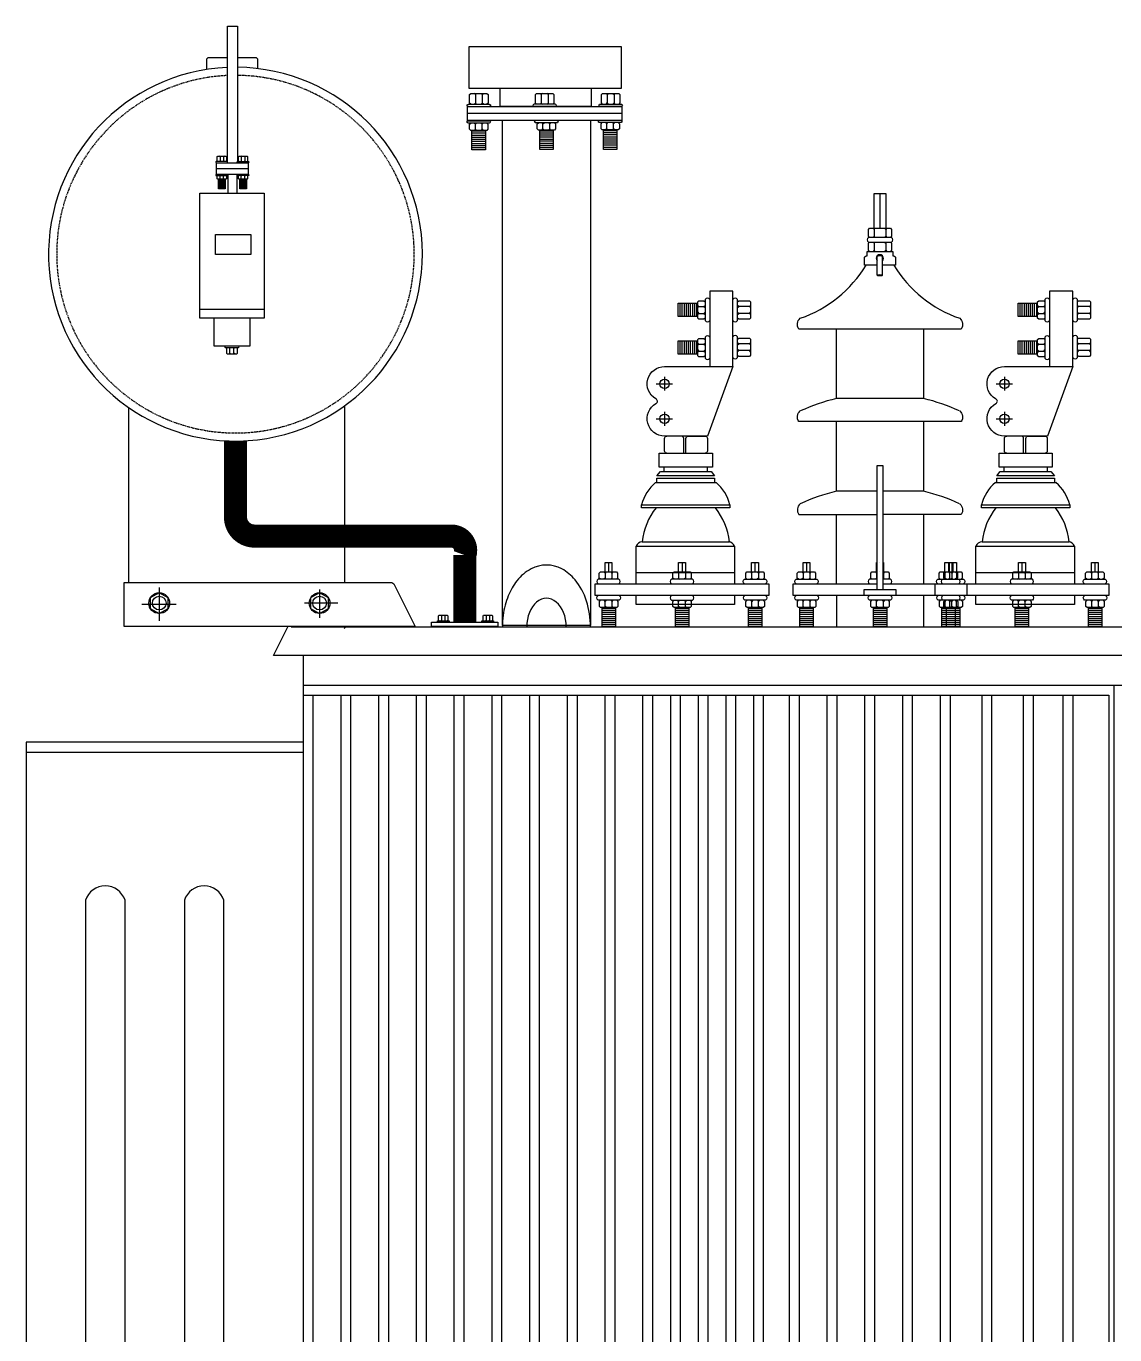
# Model space of a CAD drawing. Header units: millimetres. Extents: x 20927 to 53748, y 38421 to 54891.
# Drawn here: x 32872 to 33973, y 45741 to 47064 of the extents above; entities that cross this region are included whole.
import ezdxf

# ---------------------------------------------------------------- set-up
doc = ezdxf.new("R2010")
doc.units = ezdxf.units.MM
doc.linetypes.add('CENTERX2', pattern=[101.6, 63.5, -12.7, 12.7, -12.7])
doc.linetypes.add('DASHEDX2', pattern=[1.5, 1, -0.5])
doc.layers.add('Btrans.', color=2, linetype='Continuous')
doc.layers.add('HIGHT', color=8, linetype='Continuous')

msp = doc.modelspace()

# ---------------------------------------------------------------- linework, layer by layer
at = {"layer": 'Btrans.'}
for p, q in [((33152, 46428), (33152, 44467.6)), ((33152, 46398), (34822, 46398)), ((33972, 46398), (33972, 44568.6))]:
    msp.add_line(p, q, dxfattribs=at)
for points in [[(33140.1, 46456.9), (34837.6, 46456.9), (34852, 46428), (33122, 46428), (33136.5, 46456.9)], [(33152, 46340.3), (32872, 46340.3), (32872, 44635.9), (33152, 44635.9)], [(32872, 46330.3), (33152, 46330.3)]]:
    msp.add_lwpolyline(points, dxfattribs=at)
at = {"layer": 'HIGHT'}
for p, q in [((33326.4, 46995.3), (33326.4, 46986.7)), ((33333.3, 46995.3), (33333.3, 46986.7)), ((33393, 46995.3), (33393, 46986.7)), ((33399.9, 46995.3), (33399.9, 46986.7)), ((33459.6, 46995.4), (33459.6, 46986.8)), ((33466.6, 46995.4), (33466.6, 46986.8)), ((33336.5, 46958.2), (33322.9, 46958.2)), ((33336.5, 46956.1), (33322.9, 46956.1)), ((33326.3, 46965.3), (33325.1, 46966.5)), ((33325.1, 46959.1), (33326.3, 46960.2)), ((33333.2, 46960.2), (33333.2, 46965.3)), ((33404.9, 46958.4), (33391.4, 46958.4)), ((33404.9, 46956.3), (33391.4, 46956.3)), ((33394.7, 46960.5), (33394.7, 46965.6)), ((33401.6, 46960.5), (33401.6, 46965.6)), ((33469.4, 46958.6), (33455.9, 46958.6)), ((33469.4, 46956.5), (33455.9, 46956.5)), ((33459.2, 46960.7), (33459.2, 46965.8)), ((33466.1, 46960.7), (33466.1, 46965.8)), ((33336.5, 46954), (33322.9, 46954)), ((33336.5, 46951.9), (33322.9, 46951.9)), ((33336.5, 46949.8), (33322.9, 46949.8)), ((33336.5, 46947.7), (33322.9, 46947.7)), ((33336.5, 46945.6), (33322.9, 46945.6)), ((33336.5, 46943.5), (33322.9, 46943.5)), ((33336.5, 46941.4), (33322.9, 46941.4)), ((33404.9, 46954.2), (33391.4, 46954.2)), ((33404.9, 46952.1), (33391.4, 46952.1)), ((33404.9, 46950), (33391.4, 46950)), ((33404.9, 46948), (33391.4, 46948)), ((33404.9, 46945.9), (33391.4, 46945.9)), ((33404.9, 46943.8), (33391.4, 46943.8)), ((33404.9, 46941.7), (33391.4, 46941.7)), ((33469.4, 46954.4), (33455.9, 46954.4)), ((33469.4, 46952.3), (33455.9, 46952.3)), ((33469.4, 46950.2), (33455.9, 46950.2)), ((33469.4, 46948.2), (33455.9, 46948.2)), ((33469.4, 46946.1), (33455.9, 46946.1)), ((33469.4, 46944), (33455.9, 46944)), ((33469.4, 46941.9), (33455.9, 46941.9)), ((33068.1, 46932.5), (33068.1, 46928.2)), ((33072.2, 46933.1), (33071.6, 46932.5)), ((33071.6, 46928.2), (33072.2, 46927.6)), ((33089, 46933), (33089.6, 46932.5)), ((33089.6, 46928.2), (33089, 46927.6)), ((33093.1, 46932.5), (33093.1, 46928.2)), ((33064.5, 46920.5), (33096.6, 46920.5)), ((33073.2, 46909.2), (33066.5, 46909.2)), ((33073.2, 46908.1), (33066.5, 46908.1)), ((33073.2, 46907.1), (33066.5, 46907.1)), ((33073.2, 46906), (33066.5, 46906)), ((33073.2, 46905), (33066.5, 46905)), ((33073.2, 46903.9), (33066.5, 46903.9)), ((33073.2, 46902.9), (33066.5, 46902.9)), ((33073.2, 46901.9), (33066.5, 46901.9)), ((33068.1, 46912.8), (33067.5, 46913.3)), ((33068.7, 46909.6), (33068.1, 46910.2)), ((33071.6, 46912.8), (33072.2, 46913.3)), ((33072.2, 46909.6), (33071.6, 46910.2)), ((33076, 46914.5), (33076, 46895.7)), ((33085.1, 46914.5), (33085.1, 46895.7)), ((33094.7, 46909.2), (33088, 46909.2)), ((33094.7, 46908.1), (33088, 46908.1)), ((33094.7, 46907.1), (33088, 46907.1)), ((33094.7, 46906), (33088, 46906)), ((33094.7, 46905), (33088, 46905)), ((33094.7, 46904), (33088, 46904)), ((33094.7, 46902.9), (33088, 46902.9)), ((33094.7, 46901.9), (33088, 46901.9)), ((33089.6, 46912.8), (33089, 46913.3)), ((33089, 46909.6), (33089.6, 46910.2)), ((33093.1, 46912.8), (33092.5, 46913.3)), ((33092.5, 46909.6), (33093.1, 46910.2)), ((33073.2, 46900.8), (33066.5, 46900.8)), ((33094.7, 46900.8), (33088, 46900.8)), ((33735.5, 46895.3), (33735.5, 46860.2)), ((33729.7, 46859), (33729.7, 46852)), ((33742.6, 46860.2), (33741.4, 46859)), ((33741.4, 46852), (33742.6, 46850.8)), ((33729.7, 46844.9), (33729.7, 46837.9)), ((33742.6, 46846.1), (33741.4, 46844.9)), ((33741.4, 46837.9), (33742.6, 46836.7)), ((33732.7, 46812.6), (33732.7, 46831.6)), ((33533.5, 46770.7), (33533.5, 46784.2)), ((33535.6, 46770.7), (33535.6, 46784.2)), ((33537.7, 46770.7), (33537.7, 46784.2)), ((33539.8, 46770.7), (33539.8, 46784.2)), ((33541.9, 46770.7), (33541.9, 46784.2)), ((33544, 46770.7), (33544, 46784.2)), ((33546.1, 46770.7), (33546.1, 46784.2)), ((33548.2, 46770.7), (33548.2, 46784.2)), ((33550.3, 46770.7), (33550.3, 46784.2)), ((33877.3, 46770.7), (33877.3, 46784.2)), ((33879.4, 46770.7), (33879.4, 46784.2)), ((33881.5, 46770.7), (33881.5, 46784.2)), ((33883.6, 46770.7), (33883.6, 46784.2)), ((33885.7, 46770.7), (33885.7, 46784.2)), ((33887.8, 46770.7), (33887.8, 46784.2)), ((33889.8, 46770.7), (33889.8, 46784.2)), ((33891.9, 46770.7), (33891.9, 46784.2)), ((33894, 46770.7), (33894, 46784.2)), ((33551.2, 46779.8), (33552.3, 46780.9)), ((33557.4, 46780.9), (33558.6, 46779.8)), ((33557.4, 46774), (33558.6, 46775.2)), ((33603.5, 46780.9), (33592.6, 46780.9)), ((33603.5, 46774), (33592.6, 46774)), ((33894.9, 46782.1), (33896.1, 46780.9)), ((33894.9, 46775.2), (33896.1, 46774)), ((33901.2, 46780.9), (33902.3, 46782.1)), ((33936.3, 46780.9), (33935.2, 46782.1)), ((33936.3, 46774), (33935.2, 46775.2)), ((33948.4, 46782.1), (33947.3, 46780.9)), ((33948.4, 46772.8), (33947.3, 46774)), ((33533.5, 46732.6), (33533.5, 46746.2)), ((33535.6, 46732.6), (33535.6, 46746.2)), ((33537.7, 46732.6), (33537.7, 46746.2)), ((33539.8, 46732.6), (33539.8, 46746.2)), ((33541.9, 46732.6), (33541.9, 46746.2)), ((33544, 46732.6), (33544, 46746.2)), ((33546.1, 46732.6), (33546.1, 46746.2)), ((33548.2, 46732.6), (33548.2, 46746.2)), ((33550.3, 46732.6), (33550.3, 46746.2)), ((33551.2, 46741.7), (33552.3, 46742.8)), ((33557.4, 46742.8), (33558.6, 46741.7)), ((33603.5, 46743.3), (33592.6, 46743.3)), ((33877.3, 46732.6), (33877.3, 46746.2)), ((33879.4, 46732.6), (33879.4, 46746.2)), ((33881.5, 46732.6), (33881.5, 46746.2)), ((33883.6, 46732.6), (33883.6, 46746.2)), ((33885.7, 46732.6), (33885.7, 46746.2)), ((33887.8, 46732.6), (33887.8, 46746.2)), ((33889.8, 46732.6), (33889.8, 46746.2)), ((33891.9, 46732.6), (33891.9, 46746.2)), ((33894, 46732.6), (33894, 46746.2)), ((33894.9, 46744), (33896.1, 46742.8)), ((33901.2, 46742.8), (33902.3, 46744)), ((33936.3, 46743.3), (33935.2, 46744.5)), ((33948.4, 46744.5), (33947.3, 46743.3)), ((33078.1, 46733.7), (33078.1, 46738.9)), ((33082.2, 46733.7), (33082.2, 46738.9)), ((33551.2, 46737.1), (33552.3, 46735.9)), ((33557.4, 46735.9), (33558.6, 46737.1)), ((33592.6, 46736.4), (33591.4, 46737.5)), ((33604.7, 46737.5), (33603.5, 46736.4)), ((33894.9, 46737.1), (33896.1, 46735.9)), ((33901.2, 46735.9), (33902.3, 46737.1)), ((33936.3, 46736.4), (33935.2, 46737.5)), ((33948.4, 46737.5), (33947.3, 46736.4)), ((32975.7, 46501.7), (32975.7, 46678.9)), ((33194, 46680.5), (33194, 46560.5)), ((33691.6, 46500.4), (33691.6, 46570.7)), ((33779.5, 46570.7), (33779.5, 46500.4)), ((33194, 46537.1), (33194, 46501.7)), ((33460.9, 46522), (33460.9, 46512.5)), ((33535.3, 46522), (33535.3, 46512.5)), ((33609.1, 46522), (33609.1, 46512.5)), ((33661.1, 46522), (33661.1, 46512.5)), ((33735.5, 46522), (33735.5, 46522)), ((33804.7, 46522), (33804.7, 46512.5)), ((33805.9, 46512.5), (33805.9, 46522)), ((33808.1, 46522), (33808.1, 46512.5)), ((33809.3, 46522), (33809.3, 46512.5)), ((33879.1, 46522), (33879.1, 46512.5)), ((33952.9, 46522), (33952.9, 46512.5)), ((33458.6, 46512.5), (33457.5, 46511.4)), ((33457.5, 46506.3), (33458.6, 46505.1)), ((33465.5, 46512.5), (33464.4, 46511.4)), ((33464.4, 46506.3), (33465.5, 46505.1)), ((33533, 46512.5), (33531.9, 46511.4)), ((33531.9, 46506.3), (33533, 46505.1)), ((33540, 46512.5), (33538.8, 46511.4)), ((33538.8, 46506.3), (33540, 46505.1)), ((33606.8, 46512.5), (33605.7, 46511.4)), ((33605.7, 46506.3), (33606.8, 46505.1)), ((33611.4, 46512.5), (33612.6, 46511.4)), ((33612.6, 46506.3), (33613.7, 46505.1)), ((33656.5, 46512.5), (33657.7, 46511.4)), ((33657.7, 46506.3), (33656.5, 46505.1)), ((33665.7, 46512.5), (33664.6, 46511.4)), ((33664.6, 46506.3), (33665.7, 46505.1)), ((33730.9, 46512.5), (33732.1, 46511.4)), ((33732.1, 46506.3), (33730.9, 46505.1)), ((33735.5, 46512.5), (33735.5, 46512.5)), ((33740.2, 46512.5), (33739, 46511.4)), ((33739, 46506.3), (33740.2, 46505.1)), ((33801.2, 46511.4), (33801.2, 46506.3)), ((33804.7, 46512.5), (33805.9, 46511.4)), ((33805.9, 46506.3), (33807, 46505.1)), ((33809.3, 46512.5), (33808.1, 46511.4)), ((33808.1, 46506.3), (33809.3, 46505.1)), ((33813.9, 46512.5), (33812.8, 46511.4)), ((33812.8, 46506.3), (33813.9, 46505.1)), ((33875.6, 46511.4), (33875.6, 46506.3)), ((33882.5, 46511.4), (33882.5, 46506.3)), ((33949.4, 46511.4), (33949.4, 46506.3)), ((33956.3, 46511.4), (33956.3, 46506.3)), ((33791.2, 46488.7), (33791.2, 46500.4)), ((33823.4, 46500.4), (33823.4, 46488.7)), ((33464.6, 46477.7), (33464.6, 46482.8)), ((33531.9, 46482.8), (33533, 46484)), ((33612.8, 46477.7), (33612.8, 46482.8)), ((33657.9, 46477.7), (33657.9, 46482.8)), ((33664.8, 46482.8), (33666, 46484)), ((33691.6, 46488.7), (33691.6, 46456.7)), ((33732.1, 46477.7), (33732.1, 46482.8)), ((33739, 46477.7), (33739, 46482.8)), ((33779.5, 46488.9), (33779.5, 46456.7)), ((33801.4, 46482.8), (33802.6, 46484)), ((33806.1, 46477.7), (33806.1, 46482.8)), ((33808.3, 46482.8), (33809.5, 46484)), ((33813, 46477.7), (33813, 46482.8)), ((33875.6, 46482.8), (33874.4, 46484)), ((33882.5, 46482.8), (33881.4, 46484)), ((33949.6, 46482.8), (33948.5, 46484)), ((33956.5, 46482.8), (33957.7, 46484)), ((33292.7, 46468.7), (33292.1, 46468.1)), ((33295, 46468.7), (33295.6, 46468.1)), ((33336.5, 46468.7), (33337.1, 46468.1)), ((33341.1, 46468.7), (33340.5, 46468.1)), ((33467.9, 46475.7), (33454.4, 46475.7)), ((33467.9, 46473.6), (33454.4, 46473.6)), ((33467.9, 46471.5), (33454.4, 46471.5)), ((33467.9, 46469.4), (33454.4, 46469.4)), ((33467.9, 46467.3), (33454.4, 46467.3)), ((33467.9, 46465.2), (33454.4, 46465.2)), ((33458.8, 46476.6), (33457.7, 46477.7)), ((33542.1, 46475.7), (33528.6, 46475.7)), ((33542.1, 46473.6), (33528.6, 46473.6)), ((33542.1, 46471.5), (33528.6, 46471.5)), ((33542.1, 46469.4), (33528.6, 46469.4)), ((33542.1, 46467.3), (33528.6, 46467.3)), ((33542.1, 46465.2), (33528.6, 46465.2)), ((33533, 46476.6), (33531.9, 46477.7)), ((33540, 46476.6), (33538.8, 46477.7)), ((33616.1, 46475.7), (33602.6, 46475.7)), ((33616.1, 46473.6), (33602.6, 46473.6)), ((33616.1, 46471.5), (33602.6, 46471.5)), ((33616.1, 46469.4), (33602.6, 46469.4)), ((33616.1, 46467.3), (33602.6, 46467.3)), ((33616.1, 46465.2), (33602.6, 46465.2)), ((33607, 46476.6), (33605.9, 46477.7)), ((33668.1, 46475.7), (33654.6, 46475.7)), ((33668.1, 46473.6), (33654.6, 46473.6)), ((33668.1, 46471.5), (33654.6, 46471.5)), ((33668.1, 46469.4), (33654.6, 46469.4)), ((33668.1, 46467.3), (33654.6, 46467.3)), ((33668.1, 46465.2), (33654.6, 46465.2)), ((33666, 46476.6), (33664.8, 46477.7)), ((33742.3, 46475.7), (33728.8, 46475.7)), ((33742.3, 46473.6), (33728.8, 46473.6)), ((33742.3, 46471.5), (33728.8, 46471.5)), ((33742.3, 46469.4), (33728.8, 46469.4)), ((33742.3, 46467.3), (33728.8, 46467.3)), ((33742.3, 46465.2), (33728.8, 46465.2)), ((33816.3, 46475.7), (33798.1, 46475.7)), ((33816.3, 46473.6), (33798.1, 46473.6)), ((33816.3, 46471.5), (33798.1, 46471.5)), ((33816.3, 46469.4), (33798.1, 46469.4)), ((33816.3, 46467.3), (33798.1, 46467.3)), ((33816.3, 46465.2), (33798.1, 46465.2)), ((33802.8, 46456.9), (33802.8, 46476.6)), ((33809.5, 46476.6), (33808.3, 46477.7)), ((33811.6, 46476.6), (33811.6, 46456.9)), ((33885.8, 46475.7), (33872.3, 46475.7)), ((33885.8, 46473.6), (33872.3, 46473.6)), ((33885.8, 46471.5), (33872.3, 46471.5)), ((33885.8, 46469.4), (33872.3, 46469.4)), ((33885.8, 46467.3), (33872.3, 46467.3)), ((33885.8, 46465.2), (33872.3, 46465.2)), ((33874.4, 46476.6), (33875.6, 46477.7)), ((33881.4, 46476.6), (33882.5, 46477.7)), ((33959.8, 46475.7), (33946.3, 46475.7)), ((33959.8, 46473.6), (33946.3, 46473.6)), ((33959.8, 46471.5), (33946.3, 46471.5)), ((33959.8, 46469.4), (33946.3, 46469.4)), ((33959.8, 46467.3), (33946.3, 46467.3)), ((33959.8, 46465.2), (33946.3, 46465.2)), ((33948.5, 46476.6), (33949.6, 46477.7)), ((33957.7, 46476.6), (33956.5, 46477.7)), ((33240.6, 46457.8), (33265.3, 46457.8)), ((33292.1, 46463.8), (33291.5, 46463.2)), ((33295.6, 46463.8), (33295, 46463.2)), ((33305.2, 46457.8), (33329.8, 46457.8)), ((33337.1, 46463.8), (33336.5, 46463.2)), ((33340.5, 46463.8), (33341.1, 46463.2)), ((33467.9, 46463.1), (33454.4, 46463.1)), ((33467.9, 46461), (33454.4, 46461)), ((33467.9, 46458.9), (33454.4, 46458.9)), ((33542.1, 46463.1), (33528.6, 46463.1)), ((33542.1, 46461), (33528.6, 46461)), ((33542.1, 46458.9), (33528.6, 46458.9)), ((33616.1, 46463.1), (33602.6, 46463.1)), ((33616.1, 46461), (33602.6, 46461)), ((33616.1, 46458.9), (33602.6, 46458.9)), ((33668.1, 46463.1), (33654.6, 46463.1)), ((33668.1, 46461), (33654.6, 46461)), ((33668.1, 46458.9), (33654.6, 46458.9)), ((33742.3, 46463.1), (33728.8, 46463.1)), ((33742.3, 46461), (33728.8, 46461)), ((33742.3, 46458.9), (33728.8, 46458.9)), ((33816.3, 46463.1), (33798.1, 46463.1)), ((33816.3, 46461), (33798.1, 46461)), ((33816.3, 46458.9), (33798.1, 46458.9)), ((33885.8, 46463.1), (33872.3, 46463.1)), ((33885.8, 46461), (33872.3, 46461)), ((33885.8, 46458.9), (33872.3, 46458.9)), ((33959.8, 46463.1), (33946.3, 46463.1)), ((33959.8, 46461), (33946.3, 46461)), ((33959.8, 46458.9), (33946.3, 46458.9)), ((33162, 46388), (33162, 44578.2)), ((33190.2, 46388), (33190.2, 44578.2)), ((33200.2, 46388), (33200.2, 44578.2)), ((33228.4, 46388), (33228.4, 44578.2)), ((33238.4, 46388), (33238.4, 44578.2)), ((33266.5, 46388), (33266.5, 44578.2)), ((33276.5, 46388), (33276.5, 44578.2)), ((33304.7, 46388), (33304.7, 44578.2)), ((33314.7, 46388), (33314.7, 44578.2)), ((33342.9, 46388), (33342.9, 44578.2)), ((33352.9, 46388), (33352.9, 44578.2)), ((33381, 46388), (33381, 44578.2)), ((33391, 46388), (33391, 44578.2)), ((33419.2, 46388), (33419.2, 44578.2)), ((33429.2, 46388), (33429.2, 44578.2)), ((33457.4, 46388), (33457.4, 44578.2)), ((33467.4, 46388), (33467.4, 44578.2)), ((33495.5, 46388), (33495.5, 44578.2)), ((33505.5, 46388), (33505.5, 44578.2)), ((33523.5, 46388), (33523.5, 44578.2)), ((33533.5, 46388), (33533.5, 44578.2)), ((33551.5, 46388), (33551.5, 44578.2)), ((33561.5, 46388), (33561.5, 44578.2)), ((33579.5, 46388), (33579.5, 44578.2)), ((33589.5, 46388), (33589.5, 44578.2)), ((33607.5, 46388), (33607.5, 44578.2)), ((33617.5, 46388), (33617.5, 44578.2)), ((33643.7, 46388), (33643.7, 44578.2)), ((33653.7, 46388), (33653.7, 44578.2)), ((33681.9, 46388), (33681.9, 44578.2)), ((33691.9, 46388), (33691.9, 44578.2)), ((33720, 46388), (33720, 44578.2)), ((33730, 46388), (33730, 44578.2)), ((33758.2, 46388), (33758.2, 44578.2)), ((33768.2, 46388), (33768.2, 44578.2)), ((33796.4, 46388), (33796.4, 44578.2)), ((33806.4, 46388), (33806.4, 44578.2)), ((33838.4, 46388), (33838.4, 44578.2)), ((33848.4, 46388), (33848.4, 44578.2)), ((33880.4, 46388), (33880.4, 44578.2)), ((33890.4, 46388), (33890.4, 44578.2)), ((33920.4, 46388), (33920.4, 44578.2)), ((33930.4, 46388), (33930.4, 44578.2))]:
    msp.add_line(p, q, dxfattribs=at)
at = {"layer": 'HIGHT', "linetype": 'CENTERX2'}
for p, q in [((33517.7, 46709.7), (33517.7, 46696)), ((33861.4, 46709.7), (33861.4, 46696)), ((33509.2, 46702.7), (33525.6, 46702.7)), ((33853, 46702.7), (33869.4, 46702.7)), ((33509.2, 46667.5), (33525.6, 46667.5)), ((33517.7, 46674.5), (33517.7, 46660.4)), ((33853, 46667.5), (33869.4, 46667.5)), ((33861.4, 46674.5), (33861.4, 46660.4)), ((33006.6, 46496.7), (33006.6, 46463.2)), ((33168.8, 46494.9), (33168.8, 46466.2)), ((32988.9, 46479.9), (33023.7, 46479.9)), ((33187.1, 46481), (33153.5, 46481))]:
    msp.add_line(p, q, dxfattribs=at)
at = {"layer": 'HIGHT', "linetype": 'ByBlock'}
for p, q in [((33508.4, 46602.9), (33569.7, 46602.9)), ((33852.2, 46602.9), (33913.5, 46602.9))]:
    msp.add_line(p, q, dxfattribs=at)
at = {"layer": 'HIGHT'}
for points in [[(33075.5, 46926.4), (33075.5, 47064.5), (33085.6, 47064.5), (33085.6, 46926.4)], [(33321.7, 46985.5), (33320.5, 46986.7), (33320.5, 46995.3), (33321.7, 46996.5), (33338, 46996.5), (33339.2, 46995.3), (33339.2, 46986.7), (33338, 46985.5)], [(33327.6, 46996.5), (33326.4, 46995.3), (33325.2, 46996.5)], [(33332.1, 46996.5), (33333.3, 46995.3), (33334.5, 46996.5)], [(33443.4, 47001.5), (33443.4, 46983.1), (33351.5, 46983.1), (33351.5, 47001.5)], [(33388.3, 46985.5), (33387.1, 46986.7), (33387.1, 46995.3), (33388.3, 46996.5), (33404.6, 46996.5), (33405.7, 46995.3), (33405.7, 46986.7), (33404.6, 46985.5)], [(33394.1, 46996.5), (33393, 46995.3), (33391.8, 46996.5)], [(33401.1, 46996.5), (33399.9, 46995.3), (33398.7, 46996.5)], [(33455, 46985.6), (33453.8, 46986.8), (33453.8, 46995.4), (33455, 46996.5), (33471.3, 46996.5), (33472.4, 46995.4), (33472.4, 46986.8), (33471.3, 46985.6)], [(33458.5, 46996.5), (33459.6, 46995.4), (33460.8, 46996.5)], [(33465.4, 46996.5), (33466.6, 46995.4), (33467.7, 46996.5)], [(33325.2, 46985.5), (33326.4, 46986.7), (33327.6, 46985.5)], [(33334.5, 46985.5), (33333.3, 46986.7), (33332.1, 46985.5)], [(33391.8, 46985.5), (33393, 46986.7), (33394.1, 46985.5)], [(33398.7, 46985.5), (33399.9, 46986.7), (33401.1, 46985.5)], [(33458.5, 46985.6), (33459.6, 46986.8), (33460.8, 46985.6)], [(33467.7, 46985.6), (33466.6, 46986.8), (33465.4, 46985.6)], [(33474.5, 46976.1), (33318.3, 46976.1)], [(33442.7, 46969.1), (33442.7, 46458.2), (33353.6, 46458.2), (33353.6, 46969.1)], [(33337.9, 46966.5), (33339, 46965.3), (33339, 46960.2), (33337.9, 46959.1), (33321.6, 46959.1), (33320.4, 46960.2), (33320.4, 46965.3), (33321.6, 46966.5)], [(33336.5, 46959.1), (33336.5, 46939.4), (33322.9, 46939.4), (33322.9, 46959.1)], [(33327.4, 46959.1), (33326.3, 46960.2), (33326.3, 46965.3), (33327.4, 46966.5)], [(33334.3, 46966.5), (33333.2, 46965.3), (33332, 46966.5)], [(33332, 46959.1), (33333.2, 46960.2), (33334.3, 46959.1)], [(33406.3, 46966.7), (33407.5, 46965.6), (33407.5, 46960.5), (33406.3, 46959.3), (33390, 46959.3), (33388.8, 46960.5), (33388.8, 46965.6), (33390, 46966.7)], [(33404.9, 46959.3), (33404.9, 46939.6), (33391.4, 46939.6), (33391.4, 46959.3)], [(33393.5, 46966.7), (33394.7, 46965.6), (33395.9, 46966.7)], [(33393.5, 46959.3), (33394.7, 46960.5), (33395.9, 46959.3)], [(33402.8, 46966.7), (33401.6, 46965.6), (33400.4, 46966.7)], [(33402.8, 46959.3), (33401.6, 46960.5), (33400.4, 46959.3)], [(33470.8, 46966.9), (33472, 46965.8), (33472, 46960.7), (33470.8, 46959.5), (33454.5, 46959.5), (33453.4, 46960.7), (33453.4, 46965.8), (33454.5, 46966.9)], [(33469.4, 46959.5), (33469.4, 46939.8), (33455.9, 46939.8), (33455.9, 46959.5)], [(33458, 46966.9), (33459.2, 46965.8), (33460.4, 46966.9)], [(33460.4, 46959.5), (33459.2, 46960.7), (33458, 46959.5)], [(33465, 46966.9), (33466.1, 46965.8), (33467.3, 46966.9)], [(33467.3, 46959.5), (33466.1, 46960.7), (33465, 46959.5)], [(33065.8, 46927.6), (33065.2, 46928.2), (33065.2, 46932.5), (33065.8, 46933.1), (33073.9, 46933.1), (33074.5, 46932.5), (33074.5, 46928.2), (33073.9, 46927.6)], [(33068.7, 46933.1), (33068.1, 46932.5), (33067.5, 46933.1)], [(33067.5, 46927.6), (33068.1, 46928.2), (33068.7, 46927.6)], [(33071, 46933.1), (33071.6, 46932.5), (33071.6, 46928.2), (33071, 46927.6)], [(33087.3, 46927.6), (33086.7, 46928.2), (33086.7, 46932.5), (33087.3, 46933), (33095.4, 46933), (33096, 46932.5), (33096, 46928.2), (33095.4, 46927.6)], [(33090.2, 46933), (33089.6, 46932.5), (33089.6, 46928.2), (33090.2, 46927.6)], [(33092.5, 46933), (33093.1, 46932.5), (33093.7, 46933)], [(33093.7, 46927.6), (33093.1, 46928.2), (33092.5, 46927.6)], [(33073.9, 46913.3), (33074.5, 46912.8), (33074.5, 46910.2), (33073.9, 46909.6), (33065.8, 46909.6), (33065.2, 46910.2), (33065.2, 46912.8), (33065.8, 46913.3)], [(33073.2, 46909.6), (33073.2, 46899.8), (33066.5, 46899.8), (33066.5, 46909.6)], [(33067.5, 46909.6), (33068.1, 46910.2), (33068.1, 46912.8), (33068.7, 46913.3)], [(33071, 46909.6), (33071.6, 46910.2), (33071.6, 46912.8), (33071, 46913.3)], [(33095.4, 46913.3), (33096, 46912.8), (33096, 46910.2), (33095.4, 46909.6), (33087.3, 46909.6), (33086.7, 46910.2), (33086.7, 46912.8), (33087.3, 46913.3)], [(33094.7, 46909.6), (33094.7, 46899.8), (33088, 46899.8), (33088, 46909.6)], [(33090.2, 46909.6), (33089.6, 46910.2), (33089.6, 46912.8), (33090.2, 46913.3)], [(33093.7, 46909.6), (33093.1, 46910.2), (33093.1, 46912.8), (33093.7, 46913.3)], [(33729.7, 46860.2), (33729.7, 46895.3), (33741.4, 46895.3), (33741.4, 46860.2)], [(33725, 46850.8), (33723.8, 46852), (33723.8, 46859), (33725, 46860.2), (33746.1, 46860.2), (33747.2, 46859), (33747.2, 46852), (33746.1, 46850.8)], [(33728.5, 46860.2), (33729.7, 46859), (33730.8, 46860.2)], [(33730.8, 46850.8), (33729.7, 46852), (33728.5, 46850.8)], [(33740.2, 46860.2), (33741.4, 46859), (33741.4, 46852), (33740.2, 46850.8)], [(33725, 46836.7), (33723.8, 46837.9), (33723.8, 46844.9), (33725, 46846.1)], [(33728.5, 46846.1), (33729.7, 46844.9), (33730.8, 46846.1)], [(33730.8, 46836.7), (33729.7, 46837.9), (33728.5, 46836.7)], [(33740.2, 46846.1), (33741.4, 46844.9), (33741.4, 46837.9), (33740.2, 46836.7)], [(33746.1, 46846.1), (33747.2, 46844.9), (33747.2, 46837.9), (33746.1, 46836.7)], [(33930.5, 46720.3), (33930.5, 46796.5), (33907, 46796.5), (33907, 46720.3)], [(33551.2, 46770.7), (33531.4, 46770.7), (33531.4, 46784.2), (33551.2, 46784.2)], [(33558.6, 46769.3), (33557.4, 46768.2), (33552.3, 46768.2), (33551.2, 46769.3), (33551.2, 46785.6), (33552.3, 46786.8), (33557.4, 46786.8), (33558.6, 46785.6)], [(33591.4, 46785.6), (33592.6, 46786.8), (33603.5, 46786.8), (33604.7, 46785.6), (33604.7, 46769.3), (33603.5, 46768.2), (33592.6, 46768.2), (33591.4, 46769.3)], [(33894.9, 46770.7), (33875.2, 46770.7), (33875.2, 46784.2), (33894.9, 46784.2)], [(33902.3, 46769.3), (33901.2, 46768.2), (33896.1, 46768.2), (33894.9, 46769.3), (33894.9, 46785.6), (33896.1, 46786.8), (33901.2, 46786.8), (33902.3, 46785.6)], [(33935.2, 46785.6), (33936.3, 46786.8), (33947.3, 46786.8), (33948.4, 46785.6), (33948.4, 46769.3), (33947.3, 46768.2), (33936.3, 46768.2), (33935.2, 46769.3)], [(33112.7, 46778), (33047.6, 46778)], [(33551.2, 46782.1), (33552.3, 46780.9), (33557.4, 46780.9), (33558.6, 46782.1)], [(33551.2, 46775.2), (33552.3, 46774), (33551.2, 46772.8)], [(33552.3, 46774), (33557.4, 46774), (33558.6, 46772.8)], [(33591.4, 46779.8), (33592.6, 46780.9), (33591.4, 46782.1)], [(33591.4, 46772.8), (33592.6, 46774), (33591.4, 46775.2)], [(33604.7, 46782.1), (33603.5, 46780.9), (33604.7, 46779.8)], [(33604.7, 46772.8), (33603.5, 46774), (33604.7, 46775.2)], [(33894.9, 46779.8), (33896.1, 46780.9), (33901.2, 46780.9), (33902.3, 46779.8)], [(33894.9, 46772.8), (33896.1, 46774), (33901.2, 46774)], [(33902.3, 46772.8), (33901.2, 46774), (33902.3, 46775.2)], [(33948.4, 46779.8), (33947.3, 46780.9), (33936.3, 46780.9), (33935.2, 46779.8)], [(33948.4, 46775.2), (33947.3, 46774), (33936.3, 46774), (33935.2, 46772.8)], [(33098.1, 46769), (33098.1, 46741), (33062.2, 46741), (33062.2, 46769)], [(33779.5, 46758.2), (33779.5, 46687.9), (33691.6, 46687.9), (33691.6, 46758.2)], [(33551.2, 46732.6), (33531.4, 46732.6), (33531.4, 46746.2), (33551.2, 46746.2)], [(33558.6, 46731.2), (33557.4, 46730.1), (33552.3, 46730.1), (33551.2, 46731.2), (33551.2, 46747.5), (33552.3, 46748.7), (33557.4, 46748.7), (33558.6, 46747.5)], [(33551.2, 46744), (33552.3, 46742.8), (33557.4, 46742.8), (33558.6, 46744)], [(33591.4, 46748), (33592.6, 46749.1), (33603.5, 46749.1), (33604.7, 46748), (33604.7, 46731.7), (33603.5, 46730.5), (33592.6, 46730.5), (33591.4, 46731.7)], [(33591.4, 46742.1), (33592.6, 46743.3), (33591.4, 46744.5)], [(33604.7, 46744.5), (33603.5, 46743.3), (33604.7, 46742.1)], [(33894.9, 46732.6), (33875.2, 46732.6), (33875.2, 46746.2), (33894.9, 46746.2)], [(33902.3, 46731.2), (33901.2, 46730.1), (33896.1, 46730.1), (33894.9, 46731.2), (33894.9, 46747.5), (33896.1, 46748.7), (33901.2, 46748.7), (33902.3, 46747.5)], [(33894.9, 46741.7), (33896.1, 46742.8), (33901.2, 46742.8), (33902.3, 46741.7)], [(33935.2, 46748), (33936.3, 46749.1), (33947.3, 46749.1), (33948.4, 46748), (33948.4, 46731.7), (33947.3, 46730.5), (33936.3, 46730.5), (33935.2, 46731.7)], [(33948.4, 46742.1), (33947.3, 46743.3), (33936.3, 46743.3), (33935.2, 46742.1)], [(33075.3, 46739.6), (33074.6, 46738.9), (33074.6, 46733.7), (33075.3, 46733), (33085, 46733), (33085.8, 46733.7), (33085.8, 46738.9), (33085, 46739.6)], [(33078.8, 46739.6), (33078.1, 46738.9), (33077.4, 46739.6)], [(33077.4, 46733), (33078.1, 46733.7), (33078.8, 46733)], [(33081.5, 46739.6), (33082.2, 46738.9), (33082.9, 46739.6)], [(33082.9, 46733), (33082.2, 46733.7), (33081.5, 46733)], [(33551.2, 46734.8), (33552.3, 46735.9), (33557.4, 46735.9), (33558.6, 46734.8)], [(33604.7, 46735.2), (33603.5, 46736.4), (33592.6, 46736.4), (33591.4, 46735.2)], [(33894.9, 46734.8), (33896.1, 46735.9), (33901.2, 46735.9), (33902.3, 46734.8)], [(33948.4, 46735.2), (33947.3, 46736.4), (33936.3, 46736.4), (33935.2, 46735.2)], [(33732.5, 46594.2), (33691.6, 46594.2), (33691.6, 46664.5)], [(33779.5, 46664.5), (33779.5, 46594.2), (33738.5, 46594.2)], [(33732.5, 46494.7), (33732.5, 46620.3), (33738.5, 46620.3), (33738.5, 46494.7)], [(33457.5, 46512.5), (33457.5, 46522), (33464.4, 46522), (33464.4, 46512.5)], [(33531.9, 46512.5), (33531.9, 46522), (33538.8, 46522), (33538.8, 46512.5)], [(33605.7, 46512.5), (33605.7, 46522), (33612.6, 46522), (33612.6, 46512.5)], [(33657.7, 46512.5), (33657.7, 46522), (33664.6, 46522), (33664.6, 46512.5)], [(33732.1, 46512.5), (33732.1, 46522), (33732.5, 46522)], [(33738.5, 46522), (33739, 46522), (33739, 46512.5)], [(33801.2, 46512.5), (33801.2, 46522), (33812.8, 46522), (33812.8, 46512.5)], [(33875.6, 46512.5), (33875.6, 46522), (33882.6, 46522), (33882.6, 46512.5)], [(33949.4, 46512.5), (33949.4, 46522), (33956.3, 46522), (33956.3, 46512.5)], [(33452.8, 46505.1), (33451.6, 46506.3), (33451.6, 46511.4), (33452.8, 46512.5), (33469.1, 46512.5), (33470.2, 46511.4), (33470.2, 46506.3), (33469.1, 46505.1)], [(33456.3, 46512.5), (33457.5, 46511.4), (33457.5, 46506.3), (33456.3, 46505.1)], [(33463.2, 46512.5), (33464.4, 46511.4), (33464.4, 46506.3), (33463.2, 46505.1)], [(33527.2, 46505.1), (33526, 46506.3), (33526, 46511.4), (33527.2, 46512.5), (33543.5, 46512.5), (33544.6, 46511.4), (33544.6, 46506.3), (33543.5, 46505.1)], [(33530.7, 46512.5), (33531.9, 46511.4), (33531.9, 46506.3), (33530.7, 46505.1)], [(33537.6, 46512.5), (33538.8, 46511.4), (33538.8, 46506.3), (33537.6, 46505.1)], [(33601, 46505.1), (33599.8, 46506.3), (33599.8, 46511.4), (33601, 46512.5), (33617.3, 46512.5), (33618.4, 46511.4), (33618.4, 46506.3), (33617.3, 46505.1)], [(33604.5, 46512.5), (33605.7, 46511.4), (33605.7, 46506.3), (33604.5, 46505.1)], [(33613.7, 46512.5), (33612.6, 46511.4), (33612.6, 46506.3), (33611.4, 46505.1)], [(33653, 46505.1), (33651.8, 46506.3), (33651.8, 46511.4), (33653, 46512.5), (33669.3, 46512.5), (33670.4, 46511.4), (33670.4, 46506.3), (33669.3, 46505.1)], [(33658.8, 46512.5), (33657.7, 46511.4), (33657.7, 46506.3), (33658.8, 46505.1)], [(33663.4, 46512.5), (33664.6, 46511.4), (33664.6, 46506.3), (33663.4, 46505.1)], [(33727.4, 46505.1), (33726.2, 46506.3), (33726.2, 46511.4), (33727.4, 46512.5), (33732.5, 46512.5)], [(33732.5, 46511.8), (33732.1, 46511.4), (33732.1, 46506.3), (33732.5, 46505.8)], [(33738.5, 46512.5), (33743.7, 46512.5), (33744.8, 46511.4), (33744.8, 46506.3), (33743.7, 46505.1)], [(33738.5, 46511.8), (33739, 46511.4), (33739, 46506.3), (33738.5, 46505.8)], [(33796.5, 46505.1), (33795.3, 46506.3), (33795.3, 46511.4), (33796.5, 46512.5), (33817.5, 46512.5), (33818.6, 46511.4), (33818.6, 46506.3), (33817.5, 46505.1)], [(33801.2, 46505.1), (33800, 46506.3), (33800, 46511.4), (33801.2, 46512.5)], [(33800, 46512.5), (33801.2, 46511.4), (33802.4, 46512.5)], [(33802.4, 46505.1), (33801.2, 46506.3), (33800, 46505.1)], [(33807, 46512.5), (33805.9, 46511.4), (33805.9, 46506.3), (33804.7, 46505.1)], [(33807, 46512.5), (33808.1, 46511.4), (33808.1, 46506.3), (33807, 46505.1)], [(33811.6, 46512.5), (33812.8, 46511.4), (33812.8, 46506.3), (33811.6, 46505.1)], [(33812.8, 46512.5), (33814, 46511.4), (33814, 46506.3), (33812.8, 46505.1)], [(33870.9, 46505.1), (33869.8, 46506.3), (33869.8, 46511.4), (33870.9, 46512.5), (33887.2, 46512.5), (33888.4, 46511.4), (33888.4, 46506.3), (33887.2, 46505.1)], [(33876.8, 46512.5), (33875.6, 46511.4), (33874.4, 46512.5)], [(33874.4, 46505.1), (33875.6, 46506.3), (33876.8, 46505.1)], [(33883.7, 46512.5), (33882.5, 46511.4), (33881.4, 46512.5)], [(33881.4, 46505.1), (33882.5, 46506.3), (33883.7, 46505.1)], [(33944.7, 46505.1), (33943.5, 46506.3), (33943.5, 46511.4), (33944.7, 46512.5), (33961, 46512.5), (33962.2, 46511.4), (33962.2, 46506.3), (33961, 46505.1)], [(33950.6, 46512.5), (33949.4, 46511.4), (33948.2, 46512.5)], [(33948.2, 46505.1), (33949.4, 46506.3), (33950.6, 46505.1)], [(33955.2, 46512.5), (33956.3, 46511.4), (33957.5, 46512.5)], [(33957.5, 46505.1), (33956.3, 46506.3), (33955.2, 46505.1)], [(33738.5, 46500.4), (33967, 46500.4), (33967, 46488.7), (33647.6, 46488.7), (33647.6, 46500.4), (33732.5, 46500.4)], [(33719.4, 46488.7), (33719.4, 46494.7), (33751.7, 46494.7), (33751.7, 46488.7)], [(33469.3, 46484), (33470.5, 46482.8), (33470.5, 46477.7), (33469.3, 46476.6), (33453, 46476.6), (33451.8, 46477.7), (33451.8, 46482.8), (33453, 46484)], [(33458.8, 46484), (33457.7, 46482.8), (33456.5, 46484)], [(33456.5, 46476.6), (33457.7, 46477.7), (33457.7, 46482.8)], [(33463.4, 46484), (33464.6, 46482.8), (33465.8, 46484)], [(33543.5, 46484), (33544.6, 46482.8), (33544.6, 46477.7), (33543.5, 46476.6), (33527.2, 46476.6), (33526, 46477.7), (33526, 46482.8), (33527.2, 46484)], [(33530.7, 46476.6), (33531.9, 46477.7), (33531.9, 46482.8), (33530.7, 46484)], [(33540, 46484), (33538.8, 46482.8), (33537.6, 46484)], [(33537.6, 46476.6), (33538.8, 46477.7), (33538.8, 46482.8)], [(33617.5, 46484), (33618.6, 46482.8), (33618.6, 46477.7), (33617.5, 46476.6), (33601.2, 46476.6), (33600, 46477.7), (33600, 46482.8), (33601.2, 46484)], [(33607, 46484), (33605.9, 46482.8), (33604.7, 46484)], [(33604.7, 46476.6), (33605.9, 46477.7), (33605.9, 46482.8)], [(33611.6, 46484), (33612.8, 46482.8), (33614, 46484)], [(33669.5, 46484), (33670.7, 46482.8), (33670.7, 46477.7), (33669.5, 46476.6), (33653.2, 46476.6), (33652, 46477.7), (33652, 46482.8), (33653.2, 46484)], [(33656.7, 46484), (33657.9, 46482.8), (33659, 46484)], [(33663.6, 46476.6), (33664.8, 46477.7), (33664.8, 46482.8), (33663.6, 46484)], [(33743.7, 46484), (33744.8, 46482.8), (33744.8, 46477.7), (33743.7, 46476.6), (33727.4, 46476.6), (33726.2, 46477.7), (33726.2, 46482.8), (33727.4, 46484)], [(33730.9, 46484), (33732.1, 46482.8), (33733.2, 46484)], [(33740.2, 46484), (33739, 46482.8), (33737.8, 46484)], [(33817.7, 46484), (33818.9, 46482.8), (33818.9, 46477.7), (33817.7, 46476.6), (33796.7, 46476.6), (33795.6, 46477.7), (33795.6, 46482.8), (33796.7, 46484)], [(33801.4, 46476.6), (33800.2, 46477.7), (33800.2, 46482.8), (33801.4, 46484)], [(33801.4, 46477.7), (33801.4, 46482.8), (33800.3, 46484)], [(33804.9, 46484), (33806.1, 46482.8), (33807.2, 46484)], [(33807.2, 46476.6), (33808.3, 46477.7), (33808.3, 46482.8), (33807.2, 46484)], [(33814.2, 46484), (33813, 46482.8), (33811.8, 46484)], [(33813, 46484), (33814.2, 46482.8), (33814.2, 46477.7), (33813, 46476.6)], [(33887.2, 46484), (33888.4, 46482.8), (33888.4, 46477.7), (33887.2, 46476.6), (33870.9, 46476.6), (33869.8, 46477.7), (33869.8, 46482.8), (33870.9, 46484)], [(33876.8, 46476.6), (33875.6, 46477.7), (33875.6, 46482.8), (33876.8, 46484)], [(33883.7, 46476.6), (33882.5, 46477.7), (33882.5, 46482.8), (33883.7, 46484)], [(33961.2, 46484), (33962.4, 46482.8), (33962.4, 46477.7), (33961.2, 46476.6), (33944.9, 46476.6), (33943.8, 46477.7), (33943.8, 46482.8), (33944.9, 46484)], [(33950.8, 46476.6), (33949.6, 46477.7), (33949.6, 46482.8), (33950.8, 46484)], [(33955.4, 46476.6), (33956.5, 46477.7), (33956.5, 46482.8), (33955.4, 46484)], [(33289.8, 46463.2), (33289.2, 46463.8), (33289.2, 46468.1), (33289.8, 46468.7), (33297.9, 46468.7), (33298.5, 46468.1), (33298.5, 46463.8), (33297.9, 46463.2)], [(33291.5, 46468.7), (33292.1, 46468.1), (33292.1, 46463.8), (33292.7, 46463.2)], [(33296.2, 46468.7), (33295.6, 46468.1), (33295.6, 46463.8), (33296.2, 46463.2)], [(33334.7, 46463.2), (33334.1, 46463.8), (33334.1, 46468.1), (33334.7, 46468.7), (33342.9, 46468.7), (33343.5, 46468.1), (33343.5, 46463.8), (33342.9, 46463.2)], [(33337.7, 46468.7), (33337.1, 46468.1), (33337.1, 46463.8), (33337.7, 46463.2)], [(33339.9, 46468.7), (33340.5, 46468.1), (33340.5, 46463.8), (33339.9, 46463.2)], [(33467.9, 46476.6), (33467.9, 46456.9), (33454.4, 46456.9), (33454.4, 46476.6)], [(33463.4, 46476.6), (33464.6, 46477.7), (33465.8, 46476.6)], [(33542.1, 46476.6), (33542.1, 46456.9), (33528.6, 46456.9), (33528.6, 46476.6)], [(33616.1, 46476.6), (33616.1, 46456.9), (33602.6, 46456.9), (33602.6, 46476.6)], [(33614, 46476.6), (33612.8, 46477.7), (33611.6, 46476.6)], [(33668.1, 46476.6), (33668.1, 46456.9), (33654.6, 46456.9), (33654.6, 46476.6)], [(33659, 46476.6), (33657.9, 46477.7), (33656.7, 46476.6)], [(33742.3, 46476.6), (33742.3, 46456.9), (33728.8, 46456.9), (33728.8, 46476.6)], [(33733.2, 46476.6), (33732.1, 46477.7), (33730.9, 46476.6)], [(33737.8, 46476.6), (33739, 46477.7), (33740.2, 46476.6)], [(33816.3, 46476.6), (33816.3, 46456.9), (33798.1, 46456.9), (33798.1, 46476.6)], [(33800.3, 46476.6), (33801.4, 46477.7), (33802.6, 46476.6)], [(33804.9, 46476.6), (33806.1, 46477.7), (33807.2, 46476.6)], [(33814.2, 46476.6), (33813, 46477.7), (33811.8, 46476.6)], [(33885.8, 46476.6), (33885.8, 46456.9), (33872.3, 46456.9), (33872.3, 46476.6)], [(33959.8, 46476.6), (33959.8, 46456.9), (33946.3, 46456.9), (33946.3, 46476.6)], [(33152, 46388), (33967, 46388), (33967, 44568.6)]]:
    msp.add_lwpolyline(points, dxfattribs=at)
for points in [[(33320, 47044), (33473.9, 47044), (33473.9, 47001.5), (33320, 47001.5)], [(33318.3, 46983.2), (33474.5, 46983.2), (33474.5, 46969.1), (33318.3, 46969.1)], [(33064.5, 46926.4), (33096.6, 46926.4), (33096.6, 46914.5), (33064.5, 46914.5)], [(33047.6, 46895.7), (33112.7, 46895.7), (33112.7, 46769), (33047.6, 46769)], [(33063.5, 46853.9), (33099.2, 46853.9), (33099.2, 46833.7), (33063.5, 46833.7)], [(33006.6, 46470.5), (33015.7, 46475.7), (33015.7, 46486.2), (33006.6, 46491.4), (32997.5, 46486.2), (32997.5, 46475.7)], [(33168.8, 46470.5), (33177.9, 46475.7), (33177.9, 46486.2), (33168.8, 46491.4), (33159.7, 46486.2), (33159.7, 46475.7)], [(33623.2, 46488.7), (33447.4, 46488.7), (33447.4, 46500.4), (33623.2, 46500.4)], [(33282, 46461.9), (33349.1, 46461.9), (33349.1, 46457.4), (33282, 46457.4)]]:
    msp.add_lwpolyline(points, close=True, dxfattribs=at)
for points in [[(33054.6, 47020.6), (33054.6, 47030.5, -0.414214), (33057, 47032.9), (33075.5, 47032.9)], [(33085.6, 47032.9), (33103.7, 47032.9, -0.414214), (33106.1, 47030.5), (33106.1, 47021.5)], [(33319.3, 46983.2, -1.135579), (33319.3, 46985.5), (33340.4, 46985.5, -1.135579), (33340.4, 46983.2)], [(33407, 46983.2, 1.135579), (33407, 46985.5), (33385.9, 46985.5, 1.135579), (33385.9, 46983.2)], [(33408.7, 46969.1, -1.135579), (33408.7, 46966.7), (33387.6, 46966.7, -1.135579), (33387.6, 46969.1)], [(33086.1, 46926.4, -1.135579), (33086.1, 46927.6), (33096.6, 46927.6, -1.135579), (33096.6, 46926.4)], [(33096.6, 46914.5, -1.135579), (33096.6, 46913.3), (33086.1, 46913.3, -1.135579), (33086.1, 46914.5)], [(33732.7, 46822.7), (33719.7, 46822.7), (33719.7, 46829.7, -0.471469), (33722.6, 46832.1), (33722.6, 46836.7), (33748.4, 46836.7), (33748.4, 46832.1, -0.471469), (33751.3, 46829.7), (33751.3, 46822.7), (33738.1, 46822.7)], [(33749.5, 46822.7, 0.173722), (33816.1, 46769, -0.405237), (33817.6, 46758.2), (33653.5, 46758.2, -0.405237), (33654.9, 46769, 0.173722), (33721.5, 46822.7)], [(33738.1, 46812.6), (33738.1, 46831.6, 0.280335), (33732.7, 46831.6)], [(33586.7, 46720.3), (33561.2, 46649.9), (33517.7, 46649.9, -0.767012), (33508.8, 46682.8, 0.731645), (33508.7, 46687.5, -0.762576), (33517.7, 46720.3), (33586.7, 46720.3), (33586.7, 46796.5), (33563.3, 46796.5), (33563.3, 46720.3)], [(33563.3, 46788, 0.56779), (33558.6, 46788), (33558.6, 46766.9, 0.56779), (33563.3, 46766.9)], [(33586.7, 46766.9, 0.56779), (33591.4, 46766.9), (33591.4, 46788, 0.56779), (33586.7, 46788)], [(33907, 46788, 0.56779), (33902.3, 46788), (33902.3, 46766.9, 0.56779), (33907, 46766.9)], [(33930.5, 46766.9, 0.56779), (33935.2, 46766.9), (33935.2, 46788, 0.56779), (33930.5, 46788)], [(33563.3, 46749.9, 0.56779), (33558.6, 46749.9), (33558.6, 46728.8, 0.56779), (33563.3, 46728.8)], [(33586.7, 46729.3, 0.56779), (33591.4, 46729.3), (33591.4, 46750.4, 0.56779), (33586.7, 46750.4)], [(33907, 46749.9, 0.56779), (33902.3, 46749.9), (33902.3, 46728.8, 0.56779), (33907, 46728.8)], [(33930.5, 46729.3, 0.56779), (33935.2, 46729.3), (33935.2, 46750.4, 0.56779), (33930.5, 46750.4)], [(33073.8, 46741, 1.135579), (33073.8, 46739.6), (33086.5, 46739.6, 1.135579), (33086.5, 46741)], [(33816.1, 46675.3, -0.405237), (33817.6, 46664.5), (33653.5, 46664.5, -0.405237), (33654.9, 46675.3)], [(33537, 46632.5), (33537, 46647.5, 0.414214), (33534.6, 46649.9)], [(33880.7, 46632.5), (33880.7, 46647.5, 0.414214), (33878.4, 46649.9)], [(33654.9, 46581.5, 0.405237), (33653.5, 46570.7), (33732.5, 46570.7)], [(33816.1, 46581.5, -0.405237), (33817.6, 46570.7), (33738.5, 46570.7)], [(33442.8, 46456.9, 0.078202), (33438.7, 46483.1, 0.096246), (33427.1, 46504.6, 0.098621), (33413.8, 46515.6, 0.250838), (33382.6, 46515.6, 0.105207), (33368.4, 46503.6, 0.070782), (33359.6, 46488.4, 0.064024), (33354.4, 46468.8, 0.034289), (33353.6, 46456.9)], [(33471.5, 46500.4, 0.56779), (33471.5, 46505.1), (33450.4, 46505.1, 0.56779), (33450.4, 46500.4)], [(33545.9, 46500.4, 0.56779), (33545.9, 46505.1), (33524.8, 46505.1, 0.56779), (33524.8, 46500.4)], [(33598.6, 46500.4, -0.56779), (33598.6, 46505.1), (33619.7, 46505.1, -0.56779), (33619.7, 46500.4)], [(33650.6, 46500.4, -0.56779), (33650.6, 46505.1), (33671.7, 46505.1, -0.56779), (33671.7, 46500.4)], [(33732.5, 46505.1), (33725, 46505.1, 0.56779), (33725, 46500.4)], [(33746.1, 46500.4, 0.56779), (33746.1, 46505.1), (33738.5, 46505.1)], [(33794.1, 46500.4, -0.56779), (33794.1, 46505.1), (33819.9, 46505.1, -0.56779), (33819.9, 46500.4)], [(33889.6, 46500.4, 0.56779), (33889.6, 46505.1), (33868.5, 46505.1, 0.56779), (33868.5, 46500.4)], [(33942.3, 46500.4, -0.56779), (33942.3, 46505.1), (33963.4, 46505.1, -0.56779), (33963.4, 46500.4)], [(33471.7, 46488.7, -0.56779), (33471.7, 46484), (33450.6, 46484, -0.56779), (33450.6, 46488.7)], [(33524.8, 46488.7, 0.56779), (33524.8, 46484), (33545.9, 46484, 0.56779), (33545.9, 46488.7)], [(33619.9, 46488.7, -0.56779), (33619.9, 46484), (33598.8, 46484, -0.56779), (33598.8, 46488.7)], [(33671.9, 46488.7, -0.56779), (33671.9, 46484), (33650.8, 46484, -0.56779), (33650.8, 46488.7)], [(33746.1, 46488.7, -0.56779), (33746.1, 46484), (33725, 46484, -0.56779), (33725, 46488.7)], [(33820.1, 46488.7, -0.56779), (33820.1, 46484), (33794.3, 46484, -0.56779), (33794.3, 46488.7)], [(33889.6, 46488.7, -0.56779), (33889.6, 46484), (33868.5, 46484, -0.56779), (33868.5, 46488.7)], [(33963.6, 46488.7, -0.56779), (33963.6, 46484), (33942.5, 46484, -0.56779), (33942.5, 46488.7)]]:
    msp.add_lwpolyline(points, format="xyb", dxfattribs=at)
for points in [[(33452.6, 46985.6), (33473.7, 46985.6, -1.135579), (33473.7, 46983.3), (33452.6, 46983.3, -1.135579)], [(33319.2, 46968.8), (33340.3, 46968.8, -1.135579), (33340.3, 46966.5), (33319.2, 46966.5, -1.135579)], [(33452.1, 46969.3), (33473.2, 46969.3, -1.135579), (33473.2, 46966.9), (33452.1, 46966.9, -1.135579)], [(33064.6, 46927.6, 1.135579), (33064.6, 46926.4), (33075.1, 46926.4, 1.135579), (33075.1, 46927.6)], [(33064.6, 46914.5, 1.135579), (33064.6, 46913.3), (33075.1, 46913.3, 1.135579), (33075.1, 46914.5)], [(33723.8, 46850.8, 0.56779), (33723.8, 46846.1), (33747.2, 46846.1, 0.56779), (33747.2, 46850.8)], [(33852.6, 46682.8, 0.731645), (33852.4, 46687.5, -0.762576), (33861.4, 46720.3), (33930.5, 46720.3), (33905, 46649.9), (33861.4, 46649.9, -0.767012)], [(32971.2, 46501.7), (33241.7, 46501.7, -0.282559), (33243.8, 46500.4), (33265.6, 46457.3), (32971.2, 46457.3)], [(33299.1, 46462), (33288.6, 46462, -1.135579), (33288.6, 46463.2), (33299.1, 46463.2, -1.135579)], [(33344.1, 46462), (33333.5, 46462, -1.135579), (33333.5, 46463.2), (33344.1, 46463.2, -1.135579)], [(32932, 46180.6), (32932, 44795.6, 0.718827), (32972, 44795.6), (32972, 46180.6, 0.718827)], [(33032, 46180.6), (33032, 44795.6, 0.718827), (33072, 44795.6), (33072, 46180.6, 0.718827)]]:
    msp.add_lwpolyline(points, format="xyb", close=True, dxfattribs=at)
at = {"layer": 'HIGHT', "const_width": 23.4}
msp.add_lwpolyline([(33083.7, 46644.9), (33083.7, 46568.1, 0.414404), (33103.1, 46548.8), (33302.1, 46548.8, -0.520462), (33315.6, 46529.5), (33315.6, 46461.9)], format="xyb", dxfattribs=at)
at = {"layer": 'HIGHT', "linetype": 'ByBlock'}
for points in [[(33520, 46632.5, -0.414214), (33517.7, 46634.9), (33517.7, 46647.5, -0.414214), (33520, 46649.9)], [(33539.3, 46632.5), (33539.3, 46647.5, -0.414214), (33541.7, 46649.9), (33558.7, 46649.9, -0.414214), (33561, 46647.5), (33561, 46634.9, -0.414214), (33558.7, 46632.5)], [(33863.8, 46632.5, -0.414214), (33861.4, 46634.9), (33861.4, 46647.5, -0.414214), (33863.8, 46649.9)], [(33883.1, 46632.5), (33883.1, 46647.5, -0.414214), (33885.4, 46649.9), (33902.4, 46649.9, -0.414214), (33904.7, 46647.5), (33904.7, 46634.9, -0.414214), (33902.4, 46632.5)], [(33509, 46577.3, 0.13826), (33494.9, 46543.1), (33583.2, 46543.1, 0.13826), (33569.1, 46577.3)], [(33852.8, 46577.3, 0.13826), (33838.7, 46543.1), (33927, 46543.1, 0.13826), (33912.9, 46577.3)]]:
    msp.add_lwpolyline(points, format="xyb", dxfattribs=at)
for points in [[(33512.1, 46632.5), (33566, 46632.5), (33566, 46618.4), (33512.1, 46618.4)], [(33855.9, 46632.5), (33909.8, 46632.5), (33909.8, 46618.4), (33855.9, 46618.4)], [(33513.5, 46614.2), (33564.7, 46614.2), (33568.2, 46609.6), (33509.9, 46609.6)], [(33857.2, 46614.2), (33908.4, 46614.2), (33912, 46609.6), (33853.7, 46609.6)], [(33494.4, 46580.4), (33583.8, 46580.4), (33583.8, 46577.3), (33494.4, 46577.3)], [(33838.1, 46580.4), (33927.5, 46580.4), (33927.5, 46577.3), (33838.1, 46577.3)]]:
    msp.add_lwpolyline(points, close=True, dxfattribs=at)
for points in [[(33517.4, 46614.2), (33517.4, 46618.4)], [(33560.7, 46618.4), (33560.7, 46614.2)], [(33861.2, 46614.2), (33861.2, 46618.4)], [(33904.5, 46618.4), (33904.5, 46614.2)], [(33509.9, 46602.9), (33509.9, 46607.5), (33568.2, 46607.5), (33568.2, 46602.9)], [(33853.7, 46602.9), (33853.7, 46607.5), (33912, 46607.5), (33912, 46602.9)], [(33488.9, 46500.4), (33488.9, 46538.5), (33588.4, 46538.5), (33588.4, 46500.4)], [(33832.6, 46500.4), (33832.6, 46538.5), (33932.2, 46538.5), (33932.2, 46500.4)], [(33488.9, 46511.9), (33588.4, 46511.9)], [(33832.6, 46511.9), (33932.2, 46511.9)], [(33588.4, 46488.7), (33588.4, 46479.6), (33488.9, 46479.6), (33488.9, 46488.7)], [(33932.2, 46488.7), (33932.2, 46479.6), (33832.6, 46479.6), (33832.6, 46488.7)]]:
    msp.add_lwpolyline(points, dxfattribs=at)
at = {"layer": 'HIGHT'}
for centre, radius in [((33517.7, 46702.7), 4.73), ((33861.4, 46702.7), 4.73), ((33517.7, 46667.5), 4.73), ((33861.4, 46667.5), 4.73), ((33006.6, 46481), 10.5), ((33168.8, 46481), 10.5), ((33006.6, 46481), 6.92), ((33168.8, 46481), 6.92)]:
    msp.add_circle(centre, radius, dxfattribs=at)
for centre, radius, start, end in [((33083.7, 46833.9), 189, 92.4988, 89.4217), ((33735.4, 46829.6), 3.74, 315.6456, 222.2073), ((33738.8, 46491.3), 202.2, 103.5116, 114.5052), ((33732.2, 46491.3), 202.2, 65.4948, 76.4884), ((33738.8, 46397.5), 202.2, 103.5116, 114.5052), ((33732.2, 46397.5), 202.2, 65.4948, 76.4884), ((33800.2, 46502.8), 2.73, 120.8251, 239.1749), ((33813.8, 46502.8), 2.73, 300.8251, 59.1749), ((33800.4, 46486.3), 2.73, 120.8251, 239.1749), ((33814, 46486.3), 2.73, 300.8251, 59.1749), ((33196.3, 46453.7), 3.12, 90, 153.4349)]:
    msp.add_arc(centre, radius, start, end, dxfattribs=at)
at = {"layer": 'HIGHT', "linetype": 'DASHEDX2'}
msp.add_arc((33083.7, 46833.9), 180.8, 92.4988, 89.4217, dxfattribs=at)
at = {"layer": 'HIGHT', "linetype": 'ByBlock'}
for centre, radius, start, end in [((33536.4, 46569.8), 43.3, 130.1249, 165.7204), ((33541.8, 46569.8), 43.3, 14.2796, 49.8751), ((33880.1, 46569.8), 43.3, 130.1249, 165.7204), ((33885.5, 46569.8), 43.3, 14.2796, 49.8751), ((33495.4, 46536.2), 6.88, 93.5661, 160.9316), ((33581.9, 46536.2), 6.88, 19.0684, 86.4339), ((33839.1, 46536.2), 6.88, 93.5661, 160.9316), ((33925.7, 46536.2), 6.88, 19.0684, 86.4339)]:
    msp.add_arc(centre, radius, start, end, dxfattribs=at)
at = {"layer": 'HIGHT'}
msp.add_ellipse((33735.4, 46812.6), major_axis=(-2.72, 0), ratio=0.240501, dxfattribs=at)
msp.add_ellipse((33398.2, 46456.9), major_axis=(0, 29), ratio=0.688889, start_param=4.712389, end_param=7.853982, dxfattribs=at)

doc.saveas('drawing.dxf')
